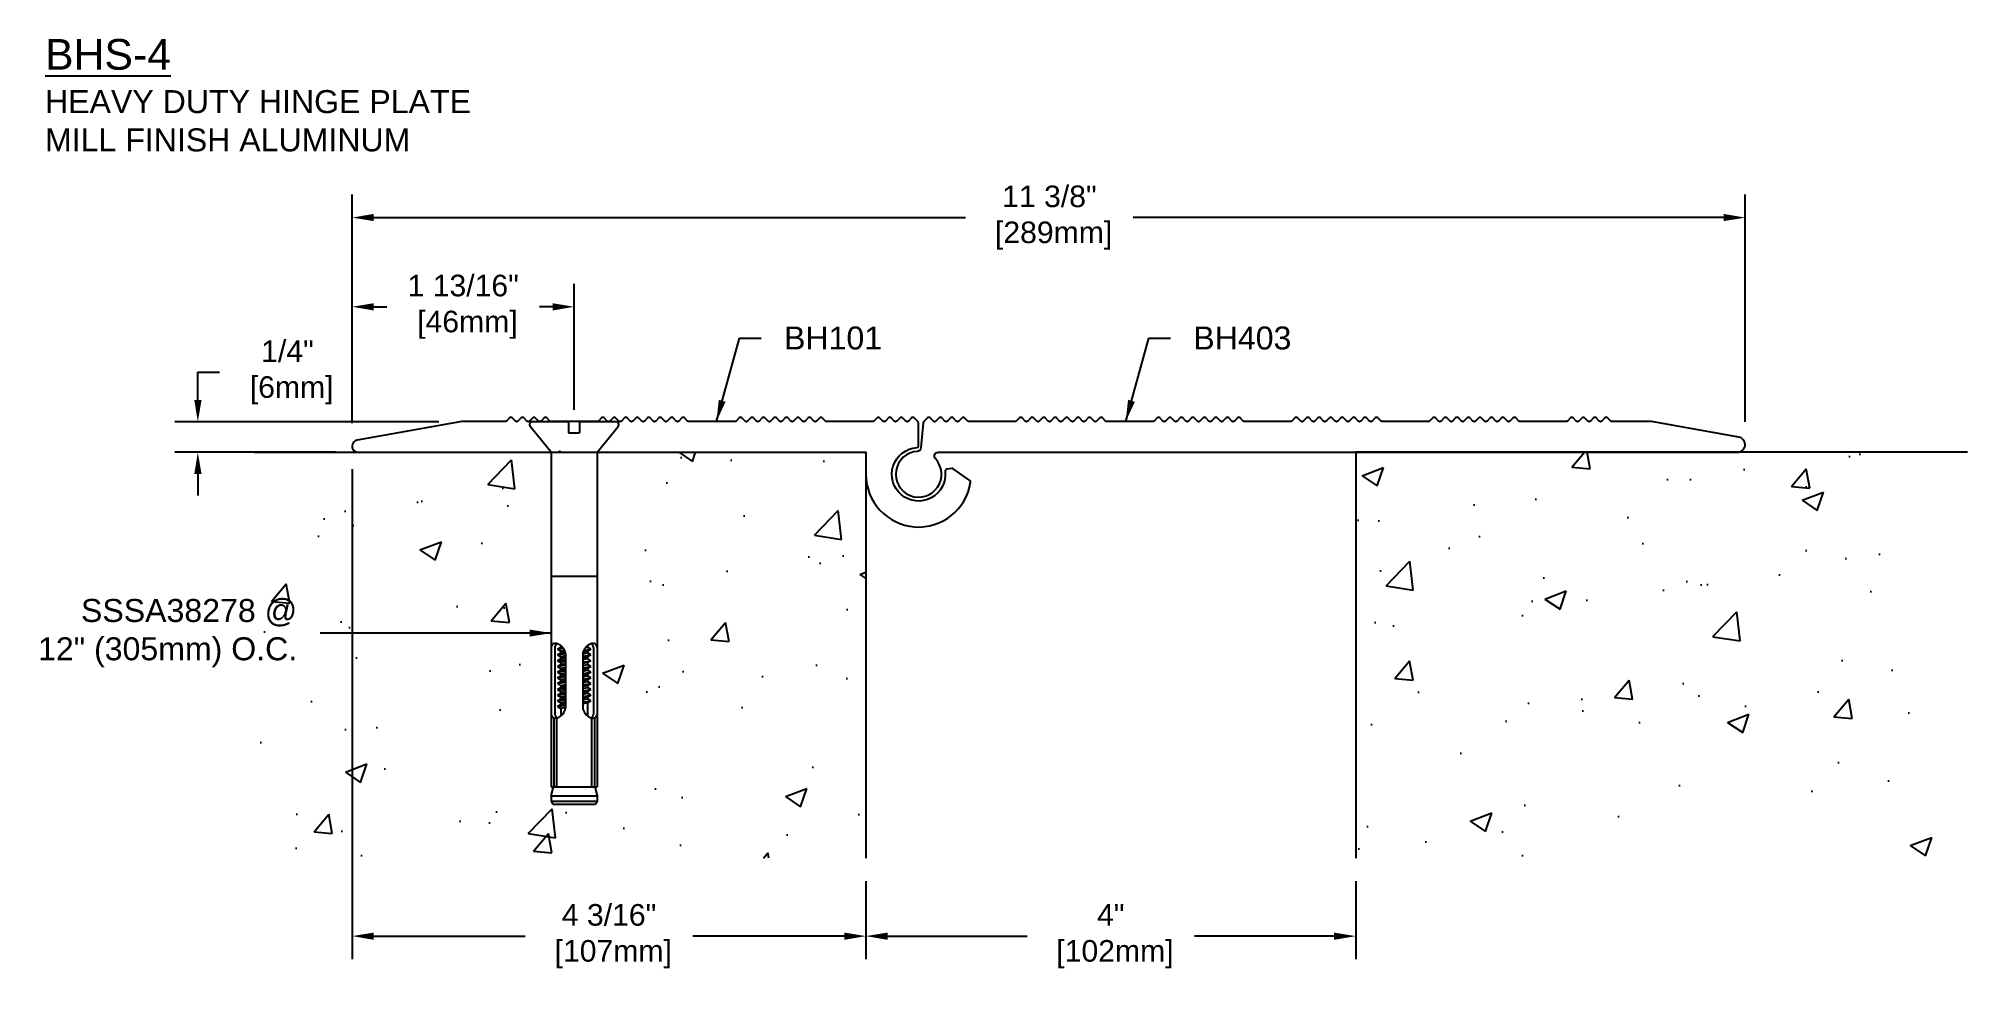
# Model space of a CAD drawing. Header units: inches. Extents: x 1.3 to 17.1, y -1.6 to 6.2.
import ezdxf

# ---------------------------------------------------------------- set-up
doc = ezdxf.new("R2010")
doc.units = ezdxf.units.IN
doc.header["$MEASUREMENT"] = 0
for name, color, linetype in [('Anchors', 4, 'Continuous'), ('Conditions', 1, 'Continuous'), ('Dimensions', 3, 'Continuous'), ('Metals', 7, 'Continuous'), ('Text', 2, 'Continuous')]:
    doc.layers.add(name, color=color, linetype=linetype)
doc.styles.add('ARIAL', font='arial.ttf')
doc.dimstyles.new('ARIAL', dxfattribs={"dimscale": 1.5, "dimtxt": 0.1175, "dimasz": 0.1175, "dimexe": 0.125, "dimexo": 0.125, "dimgap": 0.125, "dimtad": 0, "dimtih": 1, "dimtoh": 1, "dimdec": 4, "dimzin": 0, "dimdsep": 46, "dimlunit": 4, "dimtxsty": 'ARIAL', "dimcen": 0.09, "dimadec": 0, "dimazin": 0, "dimtfac": 1, "dimtdec": 4, "dimtofl": 0, "dimtmove": 0, "dimatfit": 3, "dimfxl": 0, "dimfrac": 2, "dimtolj": 1, "dimtzin": 0, "dimarcsym": 0})

# ---------------------------------------------------------------- blocks, each defined once
blk = doc.blocks.new('BH101')
at = {"linetype": 'Continuous', "flags": 128}
blk.add_lwpolyline([(0.43, 0.239, 0.297518), (0.421, 0.253), (0.394, 0.28, 0.414214), (0.373, 0.28), (0.347, 0.254, -0.414214), (0.326, 0.254), (0.3, 0.28, 0.414214), (0.279, 0.28), (0.253, 0.254, -0.414214), (0.232, 0.254), (0.206, 0.28, 0.414214), (0.185, 0.28), (0.159, 0.254, -0.414214), (0.138, 0.254), (0.112, 0.28, 0.414214), (0.091, 0.28), (0.066, 0.254, -0.198912), (0.055, 0.25), (-0.32, 0.25, -0.198912), (-0.331, 0.254), (-0.356, 0.28, 0.414214), (-0.377, 0.28), (-0.403, 0.254, -0.414214), (-0.424, 0.254), (-0.45, 0.28, 0.414214), (-0.471, 0.28), (-0.497, 0.254, -0.414214), (-0.518, 0.254), (-0.544, 0.28, 0.414214), (-0.565, 0.28), (-0.591, 0.254, -0.414214), (-0.612, 0.254), (-0.638, 0.28, 0.414214), (-0.659, 0.28), (-0.684, 0.254, -0.414214), (-0.706, 0.254), (-0.731, 0.28, 0.414214), (-0.752, 0.28), (-0.778, 0.254, -0.414214), (-0.799, 0.254), (-0.825, 0.28, 0.414214), (-0.846, 0.28), (-0.872, 0.254, -0.414214), (-0.893, 0.254), (-0.919, 0.28, 0.414214), (-0.94, 0.28), (-0.966, 0.254, -0.414214), (-0.987, 0.254), (-1.013, 0.28, 0.414214), (-1.034, 0.28), (-1.059, 0.254, -0.198912), (-1.07, 0.25), (-1.445, 0.25, -0.198912), (-1.456, 0.254), (-1.481, 0.28, 0.414214), (-1.502, 0.28), (-1.528, 0.254, -0.414214), (-1.549, 0.254), (-1.575, 0.28, 0.414214), (-1.596, 0.28), (-1.622, 0.254, -0.414214), (-1.643, 0.254), (-1.669, 0.28, 0.414214), (-1.69, 0.28), (-1.716, 0.254, -0.414214), (-1.737, 0.254), (-1.763, 0.28, 0.414214), (-1.784, 0.28), (-1.809, 0.254, -0.414214), (-1.831, 0.254), (-1.856, 0.28, 0.414214), (-1.877, 0.28), (-1.903, 0.254, -0.414214), (-1.924, 0.254), (-1.95, 0.28, 0.414214), (-1.971, 0.28), (-1.997, 0.254, -0.414214), (-2.018, 0.254), (-2.044, 0.28, 0.414214), (-2.065, 0.28), (-2.091, 0.254, -0.414214), (-2.112, 0.254), (-2.138, 0.28, 0.414214), (-2.159, 0.28), (-2.184, 0.254, -0.198912), (-2.195, 0.25), (-2.57, 0.25, -0.198912), (-2.581, 0.254), (-2.606, 0.28, 0.414214), (-2.627, 0.28), (-2.653, 0.254, -0.414214), (-2.674, 0.254), (-2.7, 0.28, 0.414214), (-2.721, 0.28), (-2.747, 0.254, -0.414214), (-2.768, 0.254), (-2.794, 0.28, 0.414214), (-2.815, 0.28), (-2.841, 0.254, -0.414214), (-2.862, 0.254), (-2.888, 0.28, 0.414214), (-2.909, 0.28), (-2.934, 0.254, -0.198912), (-2.945, 0.25), (-3.297, 0.25, 0.043661), (-3.3, 0.25), (-4.154, 0.099, 0.36397), (-4.195, 0.05, 0.414214), (-4.145, 0), (-2.51, 0), (-2.5, 0.01), (-2.49, 0), (-0.015, 0, -0.414214), (0, -0.015), (0, -0.18, 0.92682), (0.855, -0.245, 0.28533), (0.849, -0.23), (0.712, -0.135, 0.198912), (0.701, -0.132), (0.66, -0.139, 0.395528), (0.647, -0.156, -2.495172), (0.416, 0.038, 0.395528), (0.43, 0.053)], format="xyb", close=True, dxfattribs=at)
blk = doc.blocks.new('SSSA38278')
for p, q in [((-0.341, 0), (-0.045, 0)), ((-0.045, 0), (-0.045, -0.09)), ((0.045, 0), (0.341, 0)), ((0.045, 0), (0.045, -0.09)), ((-0.191, -0.246), (-0.36, -0.039)), ((-0.045, -0.09), (0.045, -0.09)), ((0.191, -0.246), (0.36, -0.039)), ((-0.187, -0.256), (-0.187, -2.982)), ((0.188, -0.256), (0.188, -2.982)), ((-0.187, -1.262), (0.188, -1.262)), ((-0.157, -1.843), (-0.157, -2.387)), ((-0.135, -1.857), (-0.108, -1.84)), ((-0.135, -1.857), (-0.089, -1.849)), ((-0.135, -1.857), (-0.108, -1.873)), ((-0.135, -1.904), (-0.108, -1.887)), ((-0.108, -1.83), (-0.108, -1.84)), ((-0.108, -1.84), (-0.098, -1.838)), ((-0.078, -1.867), (-0.108, -1.873)), ((-0.108, -1.873), (-0.108, -1.887)), ((-0.108, -1.887), (-0.073, -1.88)), ((0.071, -1.895), (0.108, -1.887)), ((0.108, -1.873), (0.072, -1.881)), ((0.078, -1.867), (0.135, -1.857)), ((0.093, -1.844), (0.108, -1.84)), ((0.108, -1.83), (0.108, -1.84)), ((0.135, -1.857), (0.108, -1.84)), ((0.135, -1.857), (0.108, -1.873)), ((0.108, -1.873), (0.108, -1.887)), ((0.135, -1.904), (0.108, -1.887)), ((0.158, -1.843), (0.158, -2.387)), ((-0.135, -1.904), (-0.071, -1.893)), ((-0.135, -1.904), (-0.108, -1.92)), ((-0.135, -1.951), (-0.108, -1.934)), ((-0.135, -1.951), (-0.07, -1.94)), ((-0.135, -1.951), (-0.108, -1.967)), ((-0.135, -1.998), (-0.108, -1.981)), ((-0.135, -1.998), (-0.07, -1.986)), ((-0.135, -1.998), (-0.108, -2.014)), ((-0.135, -2.044), (-0.108, -2.028)), ((-0.135, -2.044), (-0.07, -2.033)), ((-0.135, -2.044), (-0.108, -2.061)), ((-0.07, -1.912), (-0.108, -1.92)), ((-0.108, -1.92), (-0.108, -1.934)), ((-0.108, -1.934), (-0.07, -1.926)), ((-0.07, -1.959), (-0.108, -1.967)), ((-0.108, -1.967), (-0.108, -1.981)), ((-0.108, -1.981), (-0.07, -1.973)), ((-0.07, -2.006), (-0.108, -2.014)), ((-0.108, -2.014), (-0.108, -2.028)), ((-0.108, -2.028), (-0.07, -2.02)), ((-0.07, -1.896), (-0.07, -2.334)), ((0.071, -1.896), (0.071, -2.334)), ((0.071, -1.915), (0.135, -1.904)), ((0.071, -1.915), (0.135, -1.904)), ((0.108, -1.92), (0.071, -1.928)), ((0.071, -1.942), (0.108, -1.934)), ((0.071, -1.962), (0.135, -1.951)), ((0.108, -1.967), (0.071, -1.975)), ((0.071, -1.989), (0.108, -1.981)), ((0.071, -2.009), (0.135, -1.998)), ((0.108, -2.014), (0.071, -2.022)), ((0.071, -2.036), (0.108, -2.028)), ((0.071, -2.056), (0.135, -2.044)), ((0.135, -1.904), (0.108, -1.92)), ((0.108, -1.92), (0.108, -1.934)), ((0.135, -1.951), (0.108, -1.934)), ((0.135, -1.951), (0.108, -1.967)), ((0.108, -1.967), (0.108, -1.981)), ((0.135, -1.998), (0.108, -1.981)), ((0.135, -1.998), (0.108, -2.014)), ((0.108, -2.014), (0.108, -2.028)), ((0.135, -2.044), (0.108, -2.028)), ((0.135, -2.044), (0.108, -2.061)), ((-0.135, -2.091), (-0.108, -2.075)), ((-0.135, -2.091), (-0.07, -2.08)), ((-0.135, -2.091), (-0.108, -2.108)), ((-0.135, -2.138), (-0.108, -2.122)), ((-0.135, -2.138), (-0.07, -2.127)), ((-0.135, -2.138), (-0.108, -2.155)), ((-0.135, -2.185), (-0.108, -2.169)), ((-0.135, -2.185), (-0.07, -2.174)), ((-0.135, -2.185), (-0.108, -2.202)), ((-0.07, -2.053), (-0.108, -2.061)), ((-0.108, -2.061), (-0.108, -2.075)), ((-0.108, -2.075), (-0.07, -2.067)), ((-0.07, -2.1), (-0.108, -2.108)), ((-0.108, -2.108), (-0.108, -2.122)), ((-0.108, -2.122), (-0.07, -2.114)), ((-0.07, -2.147), (-0.108, -2.155)), ((-0.108, -2.155), (-0.108, -2.169)), ((-0.108, -2.169), (-0.07, -2.16)), ((-0.07, -2.193), (-0.108, -2.202)), ((-0.108, -2.202), (-0.108, -2.215)), ((0.108, -2.061), (0.071, -2.069)), ((0.071, -2.083), (0.108, -2.075)), ((0.071, -2.103), (0.135, -2.091)), ((0.108, -2.108), (0.071, -2.116)), ((0.071, -2.13), (0.108, -2.122)), ((0.071, -2.149), (0.135, -2.138)), ((0.108, -2.155), (0.071, -2.163)), ((0.071, -2.177), (0.108, -2.169)), ((0.071, -2.196), (0.135, -2.185)), ((0.108, -2.202), (0.071, -2.21)), ((0.108, -2.061), (0.108, -2.075)), ((0.135, -2.091), (0.108, -2.075)), ((0.135, -2.091), (0.108, -2.108)), ((0.108, -2.108), (0.108, -2.122)), ((0.135, -2.138), (0.108, -2.122)), ((0.135, -2.138), (0.108, -2.155)), ((0.108, -2.155), (0.108, -2.169)), ((0.135, -2.185), (0.108, -2.169)), ((0.135, -2.185), (0.108, -2.202)), ((0.108, -2.202), (0.108, -2.215)), ((-0.135, -2.232), (-0.108, -2.215)), ((-0.135, -2.232), (-0.07, -2.221)), ((-0.135, -2.232), (-0.108, -2.248)), ((-0.135, -2.279), (-0.108, -2.262)), ((-0.135, -2.279), (-0.07, -2.268)), ((-0.135, -2.279), (-0.108, -2.295)), ((-0.135, -2.326), (-0.108, -2.309)), ((-0.135, -2.326), (-0.07, -2.315)), ((-0.135, -2.326), (-0.108, -2.342)), ((-0.108, -2.215), (-0.07, -2.207)), ((-0.07, -2.24), (-0.108, -2.248)), ((-0.108, -2.248), (-0.108, -2.262)), ((-0.108, -2.262), (-0.07, -2.254)), ((-0.07, -2.287), (-0.108, -2.295)), ((-0.108, -2.295), (-0.108, -2.309)), ((-0.108, -2.309), (-0.07, -2.301)), ((-0.07, -2.334), (-0.108, -2.342)), ((-0.108, -2.342), (-0.108, -2.401)), ((0.071, -2.224), (0.108, -2.215)), ((0.071, -2.243), (0.135, -2.232)), ((0.108, -2.248), (0.071, -2.257)), ((0.071, -2.27), (0.108, -2.262)), ((0.071, -2.29), (0.135, -2.279)), ((0.108, -2.295), (0.071, -2.303)), ((0.135, -2.232), (0.108, -2.215)), ((0.135, -2.232), (0.108, -2.248)), ((0.108, -2.248), (0.108, -2.262)), ((0.135, -2.279), (0.108, -2.262)), ((0.135, -2.279), (0.108, -2.295)), ((0.108, -2.295), (0.108, -2.401)), ((-0.166, -2.42), (-0.166, -2.982)), ((-0.143, -2.42), (-0.143, -2.982)), ((0.143, -2.42), (0.143, -2.982)), ((0.166, -2.42), (0.166, -2.982)), ((-0.187, -3.053), (-0.168, -2.982)), ((-0.187, -2.982), (0.188, -2.982)), ((0.168, -2.982), (0.188, -3.053)), ((-0.187, -3.053), (0.188, -3.053)), ((-0.187, -3.053), (-0.187, -3.099)), ((-0.187, -3.099), (0.188, -3.099)), ((-0.187, -3.099), (-0.174, -3.123)), ((-0.174, -3.123), (0.174, -3.123)), ((0.188, -3.099), (0.174, -3.123)), ((0.188, -3.053), (0.188, -3.099))]:
    blk.add_line(p, q)
for centre, radius, start, end in [((-0.341, -0.024), 0.0239, 90, 219.032), ((0.341, -0.024), 0.0239, 320.968, 90), ((-0.202, -0.256), 0.015, 0, 39.1666), ((0.203, -0.256), 0.015, 140.8334, 180), ((-0.159, -1.839), 0.0276, 135, 168.9394), ((-0.135, -1.843), 0.0524, 168.9394, 180), ((-0.159, -1.839), 0.0276, 101.0606, 135), ((-0.155, -1.863), 0.0524, 76.6123, 101.0606), ((-0.129, -1.839), 0.0276, 135, 168.9394), ((-0.105, -1.843), 0.0524, 168.9394, 180), ((-0.129, -1.839), 0.0276, 110.9085, 135), ((-0.161, -1.888), 0.0783, 59.3028, 76.6123), ((-0.179, -1.919), 0.114, 45, 59.3028), ((-0.179, -1.919), 0.114, 30.6972, 45), ((-0.148, -1.901), 0.0783, 13.3877, 30.6972), ((-0.123, -1.895), 0.0524, 358.2993, 13.3877), ((0.123, -1.895), 0.0524, 166.6123, 181.7007), ((0.148, -1.901), 0.0783, 149.3028, 166.6123), ((0.179, -1.919), 0.114, 135, 149.3028), ((0.179, -1.919), 0.114, 120.6972, 135), ((0.161, -1.888), 0.0783, 103.3877, 120.6972), ((0.129, -1.839), 0.0276, 45, 69.0915), ((0.155, -1.863), 0.0524, 78.9394, 103.3877), ((0.129, -1.839), 0.0276, 11.0606, 45), ((0.105, -1.843), 0.0524, 360, 11.0606), ((0.159, -1.839), 0.0276, 45, 78.9394), ((0.159, -1.839), 0.0276, 11.0606, 45), ((0.135, -1.843), 0.0524, 0, 11.0606), ((-0.148, -2.329), 0.0783, 329.3028, 346.6123), ((-0.123, -2.335), 0.0524, 346.6123, 1.7007), ((0.123, -2.335), 0.0524, 178.2993, 193.3877), ((0.148, -2.329), 0.0783, 193.3877, 210.6972), ((-0.135, -2.387), 0.0524, 180, 191.0606), ((-0.159, -2.392), 0.0276, 191.0606, 225), ((-0.159, -2.392), 0.0276, 225, 258.9394), ((-0.155, -2.367), 0.0524, 258.9394, 283.3877), ((-0.105, -2.387), 0.0524, 180, 191.0606), ((-0.129, -2.392), 0.0276, 191.0606, 225), ((-0.129, -2.392), 0.0276, 225, 249.0915), ((-0.161, -2.342), 0.0783, 283.3877, 300.6972), ((-0.179, -2.311), 0.114, 300.6972, 315), ((-0.179, -2.311), 0.114, 315, 329.3028), ((0.179, -2.311), 0.114, 210.6972, 225), ((0.179, -2.311), 0.114, 225, 239.3028), ((0.161, -2.342), 0.0783, 239.3028, 256.6123), ((0.129, -2.392), 0.0276, 290.9085, 315), ((0.155, -2.367), 0.0524, 256.6123, 281.0606), ((0.129, -2.392), 0.0276, 315, 348.9394), ((0.105, -2.387), 0.0524, 348.9394, 0), ((0.159, -2.392), 0.0276, 281.0606, 315), ((0.159, -2.392), 0.0276, 315, 348.9394), ((0.135, -2.387), 0.0524, 348.9394, 360)]:
    blk.add_arc(centre, radius, start, end)
blk = doc.blocks.new('*D2')
at = {"layer": 'Defpoints', "color": 0}
for p in [(3.899, 2.836), (8.094, -0.526), (8.094, -1.163)]:
    blk.add_point(p, dxfattribs=at)
at = {"layer": 'Dimensions', "color": 0, "lineweight": -2}
for p, q in [((3.899, 2.649), (3.899, -1.351)), ((8.094, -0.714), (8.094, -1.351)), ((4.076, -1.163), (5.313, -1.163)), ((7.918, -1.163), (6.681, -1.163))]:
    blk.add_line(p, q, dxfattribs=at)
at = {"layer": 'Dimensions', "color": 0}
for points in [[(4.076, -1.134), (4.076, -1.193), (3.899, -1.163)], [(7.918, -1.134), (7.918, -1.193), (8.094, -1.163)]]:
    blk.add_solid(points, dxfattribs=at)
at = {"layer": 'Dimensions', "color": 0, "insert": (5.997, -1.163), "char_height": 0.17625, "attachment_point": 5, "style": 'ARIAL'}
blk.add_mtext('\\A1;4 3/16"\\P [107mm]', dxfattribs=at)
blk = doc.blocks.new('*D3')
at = {"layer": 'Defpoints', "color": 0}
for p in [(15.274, 4.702), (3.899, 2.836), (15.274, 2.849)]:
    blk.add_point(p, dxfattribs=at)
at = {"layer": 'Dimensions', "color": 0, "lineweight": -2}
for p, q in [((3.899, 3.024), (3.899, 4.89)), ((15.274, 3.036), (15.274, 4.89)), ((4.076, 4.702), (8.908, 4.702)), ((15.098, 4.702), (10.277, 4.702))]:
    blk.add_line(p, q, dxfattribs=at)
at = {"layer": 'Dimensions', "color": 0}
for points in [[(4.076, 4.732), (4.076, 4.673), (3.899, 4.702)], [(15.098, 4.732), (15.098, 4.673), (15.274, 4.702)]]:
    blk.add_solid(points, dxfattribs=at)
at = {"layer": 'Dimensions', "color": 0, "insert": (9.593, 4.702), "char_height": 0.17625, "attachment_point": 5, "style": 'ARIAL'}
blk.add_mtext('\\A1;11 3/8"\\P [289mm]', dxfattribs=at)
blk = doc.blocks.new('*D4')
at = {"layer": 'Defpoints', "color": 0}
for p in [(8.094, -0.526), (12.094, -0.526), (12.094, -1.163)]:
    blk.add_point(p, dxfattribs=at)
at = {"layer": 'Dimensions', "color": 0, "lineweight": -2}
for p, q in [((8.094, -0.714), (8.094, -1.351)), ((12.094, -0.714), (12.094, -1.351)), ((8.271, -1.163), (9.41, -1.163)), ((11.918, -1.163), (10.779, -1.163))]:
    blk.add_line(p, q, dxfattribs=at)
at = {"layer": 'Dimensions', "color": 0}
for points in [[(8.271, -1.134), (8.271, -1.193), (8.094, -1.163)], [(11.918, -1.134), (11.918, -1.193), (12.094, -1.163)]]:
    blk.add_solid(points, dxfattribs=at)
at = {"layer": 'Dimensions', "color": 0, "insert": (10.094, -1.163), "char_height": 0.1762, "attachment_point": 5, "style": 'ARIAL'}
blk.add_mtext('\\A1;4"\\P [102mm]', dxfattribs=at)
blk = doc.blocks.new('BH403')
at = {"linetype": 'Continuous', "flags": 128}
blk.add_lwpolyline([(6.698, 0.304), (5.984, 0.43), (5.663, 0.43, -0.198912), (5.652, 0.434), (5.626, 0.46, 0.414214), (5.605, 0.46), (5.579, 0.434, -0.414214), (5.558, 0.434), (5.533, 0.46, 0.414214), (5.511, 0.46), (5.486, 0.434, -0.414214), (5.465, 0.434), (5.439, 0.46, 0.414214), (5.418, 0.46), (5.392, 0.434, -0.414214), (5.371, 0.434), (5.345, 0.46, 0.414214), (5.324, 0.46), (5.298, 0.434, -0.198912), (5.288, 0.43), (4.913, 0.43, -0.198912), (4.902, 0.434), (4.876, 0.46, 0.414214), (4.855, 0.46), (4.829, 0.434, -0.414214), (4.808, 0.434), (4.783, 0.46, 0.414214), (4.761, 0.46), (4.736, 0.434, -0.414214), (4.715, 0.434), (4.689, 0.46, 0.414214), (4.668, 0.46), (4.642, 0.434, -0.414214), (4.621, 0.434), (4.595, 0.46, 0.414214), (4.574, 0.46), (4.548, 0.434, -0.414214), (4.527, 0.434), (4.501, 0.46, 0.414214), (4.48, 0.46), (4.454, 0.434, -0.414214), (4.433, 0.434), (4.408, 0.46, 0.414214), (4.386, 0.46), (4.361, 0.434, -0.414214), (4.34, 0.434), (4.314, 0.46, 0.414214), (4.293, 0.46), (4.267, 0.434, -0.414214), (4.246, 0.434), (4.22, 0.46, 0.414214), (4.199, 0.46), (4.173, 0.434, -0.198912), (4.163, 0.43), (3.788, 0.43, -0.198912), (3.777, 0.434), (3.751, 0.46, 0.414214), (3.73, 0.46), (3.704, 0.434, -0.414214), (3.683, 0.434), (3.658, 0.46, 0.414214), (3.636, 0.46), (3.611, 0.434, -0.414214), (3.59, 0.434), (3.564, 0.46, 0.414214), (3.543, 0.46), (3.517, 0.434, -0.414214), (3.496, 0.434), (3.47, 0.46, 0.414214), (3.449, 0.46), (3.423, 0.434, -0.414214), (3.402, 0.434), (3.376, 0.46, 0.414214), (3.355, 0.46), (3.329, 0.434, -0.414214), (3.308, 0.434), (3.283, 0.46, 0.414214), (3.261, 0.46), (3.236, 0.434, -0.414214), (3.215, 0.434), (3.189, 0.46, 0.414214), (3.168, 0.46), (3.142, 0.434, -0.414214), (3.121, 0.434), (3.095, 0.46, 0.414214), (3.074, 0.46), (3.048, 0.434, -0.198912), (3.038, 0.43), (2.663, 0.43, -0.198912), (2.652, 0.434), (2.626, 0.46, 0.414214), (2.605, 0.46), (2.579, 0.434, -0.414214), (2.558, 0.434), (2.533, 0.46, 0.414214), (2.511, 0.46), (2.486, 0.434, -0.414214), (2.465, 0.434), (2.439, 0.46, 0.414214), (2.418, 0.46), (2.392, 0.434, -0.414214), (2.371, 0.434), (2.345, 0.46, 0.414214), (2.324, 0.46), (2.298, 0.434, -0.414214), (2.277, 0.434), (2.251, 0.46, 0.414214), (2.23, 0.46), (2.204, 0.434, -0.414214), (2.183, 0.434), (2.158, 0.46, 0.414214), (2.136, 0.46), (2.111, 0.434, -0.414214), (2.09, 0.434), (2.064, 0.46, 0.414214), (2.043, 0.46), (2.017, 0.434, -0.414214), (1.996, 0.434), (1.97, 0.46, 0.414214), (1.949, 0.46), (1.923, 0.434, -0.198912), (1.913, 0.43), (1.538, 0.43, -0.198912), (1.527, 0.434), (1.501, 0.46, 0.414214), (1.48, 0.46), (1.454, 0.434, -0.414214), (1.433, 0.434), (1.408, 0.46, 0.414214), (1.386, 0.46), (1.361, 0.434, -0.414214), (1.34, 0.434), (1.314, 0.46, 0.414214), (1.293, 0.46), (1.267, 0.434, -0.414214), (1.246, 0.434), (1.22, 0.46, 0.414214), (1.199, 0.46), (1.173, 0.434, -0.414214), (1.152, 0.434), (1.126, 0.46, 0.414214), (1.105, 0.46), (1.079, 0.434, -0.414214), (1.058, 0.434), (1.033, 0.46, 0.414214), (1.011, 0.46), (0.986, 0.434, -0.414214), (0.965, 0.434), (0.939, 0.46, 0.414214), (0.918, 0.46), (0.892, 0.434, -0.414214), (0.871, 0.434), (0.845, 0.46, 0.414214), (0.824, 0.46), (0.798, 0.434, -0.198912), (0.788, 0.43), (0.413, 0.43, -0.198912), (0.402, 0.434), (0.376, 0.46, 0.414214), (0.355, 0.46), (0.329, 0.434, -0.414214), (0.308, 0.434), (0.283, 0.46, 0.414214), (0.261, 0.46), (0.236, 0.434, -0.414214), (0.215, 0.434), (0.189, 0.46, 0.414214), (0.168, 0.46), (0.142, 0.434, -0.414214), (0.121, 0.434), (0.095, 0.46, 0.414214), (0.074, 0.46), (0.046, 0.433, 0.287856), (0.037, 0.42), (0.019, 0.215, -0.373107), (-0.01, 0.187, 4.49563), (0.137, 0.128, -0.655592), (0.16, 0.18), (6.688, 0.18, 0.414214), (6.75, 0.243, 0.36397)], format="xyb", close=True, dxfattribs=at)
blk = doc.blocks.new('*D8')
at = {"layer": 'Defpoints', "color": 0}
for p in [(5.712, 3.974), (3.899, 2.836), (5.712, 2.946)]:
    blk.add_point(p, dxfattribs=at)
at = {"layer": 'Dimensions', "color": 0, "lineweight": -2}
for p, q in [((3.899, 3.024), (3.899, 4.161)), ((5.712, 3.134), (5.712, 4.161)), ((4.076, 3.974), (4.183, 3.974)), ((5.536, 3.974), (5.428, 3.974))]:
    blk.add_line(p, q, dxfattribs=at)
at = {"layer": 'Dimensions', "color": 0}
for points in [[(4.076, 4.003), (4.076, 3.944), (3.899, 3.974)], [(5.536, 4.003), (5.536, 3.944), (5.712, 3.974)]]:
    blk.add_solid(points, dxfattribs=at)
at = {"layer": 'Dimensions', "color": 0, "insert": (4.806, 3.974), "char_height": 0.17625, "attachment_point": 5, "style": 'ARIAL'}
blk.add_mtext('\\A1;1 13/16"\\P [46mm]', dxfattribs=at)
blk = doc.blocks.new('*D9')
at = {"layer": 'Defpoints', "color": 0}
for p in [(4.794, 3.036), (2.639, 2.786), (3.949, 2.786)]:
    blk.add_point(p, dxfattribs=at)
at = {"layer": 'Dimensions', "color": 0, "lineweight": -2}
for p, q in [((2.639, 3.212), (2.639, 3.439)), ((2.639, 3.439), (2.816, 3.439)), ((4.607, 3.036), (2.452, 3.036)), ((3.762, 2.786), (2.452, 2.786)), ((2.639, 2.61), (2.639, 2.434))]:
    blk.add_line(p, q, dxfattribs=at)
at = {"layer": 'Dimensions', "color": 0}
for points in [[(2.61, 3.212), (2.669, 3.212), (2.639, 3.036)], [(2.61, 2.61), (2.669, 2.61), (2.639, 2.786)]]:
    blk.add_solid(points, dxfattribs=at)
at = {"layer": 'Dimensions', "color": 0, "insert": (3.371, 3.439), "char_height": 0.1762, "attachment_point": 5, "style": 'ARIAL'}
blk.add_mtext('\\A1;1/4"\\P [6mm]', dxfattribs=at)

msp = doc.modelspace()

# ---------------------------------------------------------------- hatches: boundary and pattern name
at = {"layer": 'Conditions'}
h = msp.add_hatch(dxfattribs=at)
h.set_pattern_fill('AR-CONC', color=256, scale=0.25, style=0)
h.paths.add_polyline_path([(8.09438, 2.77132, 0.41421356), (8.07938, 2.78632), (5.78298, 2.78632, 0.09676873), (5.78188, 2.78068), (5.78188, 0.05431), (5.76257, 0.05431), (5.78188, -0.01657), (5.78188, -0.06307), (5.76845, -0.08632), (5.4203, -0.08632), (5.40688, -0.06307), (5.40688, -0.01657), (5.42619, 0.05431), (5.40688, 0.05431), (5.40688, 2.78068, 0.09676873), (5.40577, 2.78632), (3.09935, 2.78632), (3.09935, -0.52623), (8.09438, -0.52623)])
h.paths.add_polyline_path([(1.33847, 1.63843), (3.49715, 1.63843), (3.49715, 0.98278), (1.33847, 0.98278)], flags=9)
h = msp.add_hatch(dxfattribs=at)
h.set_pattern_fill('AR-CONC', color=256, scale=0.25, style=0)
h.set_pattern_definition([(50, (2, 0), (1.79315, -0.15688), [0.1875, -2.0625]), (355, (2, 0), (-0.34688, 1.88048), [0.15, -1.65]), (100.451, (2.1494, -0.013), (1.44627, 1.7236), [0.15935, -1.75286]), (46.184, (2, 0.5), (2.6681, -0.4138), [0.28125, -3.09375]), (96.636, (2.2223, 0.4655), (2.33666, 2.4353), [0.23903, -2.6293]), (351.184, (2, 0.5), (2.33665, 2.4353), [0.225, -2.475]), (21, (2.25, 0.375), (1.49227, -1.00655), [0.1875, -2.0625]), (326, (2.25, 0.375), (0.60829, 1.81288), [0.15, -1.65]), (71.451, (2.3744, 0.2911), (2.10056, 0.80633), [0.15935, -1.75286]), (37.5, (2, 0), (0.0304, 0.832235), [0, -1.63, 0, -1.675, 0, -1.65625]), (7.5, (2, 0), (0.657674, 0.98603), [0, -0.955, 0, -1.5925, 0, -0.63125]), (327.5, (1.4425, 0), (1.334556, -0.056387), [0, -0.625, 0, -1.95, 0, -2.5875]), (317.5, (1.1925, 0), (1.457965, 0.25026), [0, -0.8125, 0, -1.295, 0, -1.8375])])
h.paths.add_polyline_path([(17.0894, 2.78632), (12.09438, 2.78632), (12.09438, -0.52623), (17.0894, -0.52623)])

# ---------------------------------------------------------------- linework, layer by layer
for points in [[(3.09935, 2.78632), (8.09438, 2.78632), (8.09438, -0.52623)], [(17.0894, 2.78632), (12.09438, 2.78632), (12.09438, -0.52623)]]:
    msp.add_lwpolyline(points, dxfattribs=at)

# ---------------------------------------------------------------- block references
at = {"layer": 'Anchors'}
msp.add_blockref('SSSA38278', (5.71188, 3.03632), dxfattribs=at)
at = {"layer": 'Metals'}
for name, p in [('BH101', (8.09438, 2.78632)), ('BH403', (8.52438, 2.60632))]:
    msp.add_blockref(name, p, dxfattribs=at)

# ---------------------------------------------------------------- texts
at = {"layer": 'Text', "insert": (1.39111, 6.15927), "char_height": 0.25, "width": 5.2197658, "attachment_point": 1, "style": 'ARIAL'}
msp.add_mtext('{\\LBHS-4\\P\\H0.75x;\\lHEAVY DUTY HINGE PLATE\\PMILL FINISH ALUMINUM}', dxfattribs=at)
at = {"layer": 'Text', "char_height": 0.1875, "style": 'ARIAL'}
for s, insert, attachment_point in [('BH101', (7.42591, 3.7179), 4), ('BH403', (10.76808, 3.7179), 4), ('SSSA38278 @\\P12" (305mm) O.C.', (3.45028, 1.3106), 6)]:
    msp.add_mtext(s, dxfattribs=dict(at, insert=insert, attachment_point=attachment_point))

# ---------------------------------------------------------------- dimensions: what is measured, and where the dimension line sits
at = {"layer": 'Dimensions'}
for base, p1, p2, picture, middle in [((15.27438, 4.70223), (3.89938, 2.83632), (15.27438, 2.84882), '*D3', (9.59273, 4.70223)), ((5.71188, 3.97359), (3.89938, 2.83632), (5.71188, 2.94632), '*D8', (4.80563, 3.97359)), ((8.09438, -1.16334), (3.89938, 2.83632), (8.09438, -0.52623), '*D2', (5.99688, -1.16334)), ((12.09438, -1.16334), (8.09438, -0.52623), (12.09438, -0.52623), '*D4', (10.09438, -1.16334))]:
    dim = msp.add_linear_dim(base=base, p1=p1, p2=p2, dimstyle='ARIAL', override={"dimpost": '\\X'}, dxfattribs=at)
    dim.commit()
    dim.dimension.update_dxf_attribs({"geometry": picture, "text_midpoint": middle, "dimtype": 160})
dim = msp.add_linear_dim(base=(2.63947, 2.78632), p1=(4.7944, 3.0361), p2=(3.94938, 2.78632), angle=90, dimstyle='ARIAL', override={"dimpost": '\\X'}, dxfattribs=at)
dim.commit()
dim.dimension.update_dxf_attribs({"geometry": '*D9', "text_midpoint": (3.37141, 3.43886), "dimtype": 160})

# ---------------------------------------------------------------- leaders
at = {"layer": 'Text'}
for points in [[(6.8737, 3.03632), (7.06216, 3.7179), (7.23841, 3.7179)], [(10.21587, 3.03632), (10.40433, 3.7179), (10.58058, 3.7179)], [(5.52438, 1.3106), (3.63778, 1.3106)]]:
    msp.add_leader(points, dimstyle='ARIAL', override={"dimgap": 0.125, "dimtad": 0}, dxfattribs=at)

doc.saveas('drawing.dxf')
